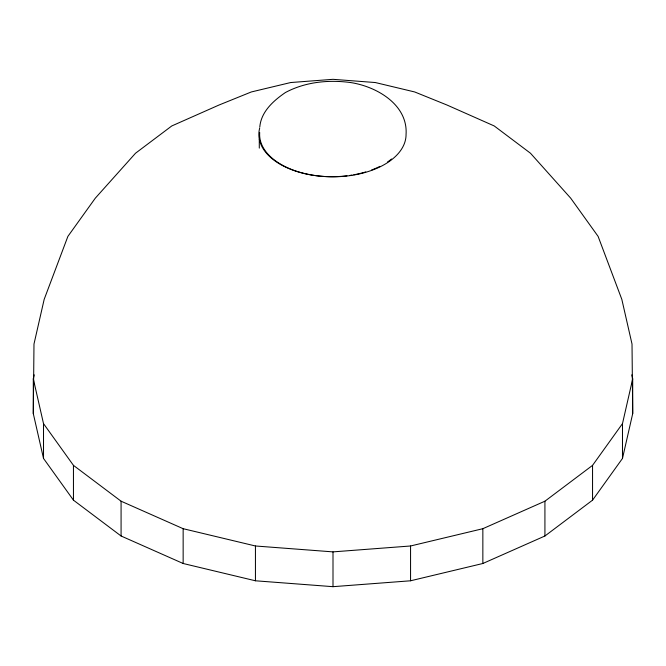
<?xml version="1.0" encoding="UTF-8"?>
<svg xmlns="http://www.w3.org/2000/svg" width="666" height="666" viewBox="0 0 666 666"><rect width="100%" height="100%" fill="white"/><g stroke="black" fill="none" stroke-linecap="round" stroke-linejoin="round"><path stroke-width="1" d="M33.3 413.644L33.983 344.047L44.172 299.367L67.89 236.388L95.305 198.168L135.531 153.222L171.77 125.957L218.989 105.037L251.307 91.958L290.709 82.534L333 79.321L375.291 82.534L414.693 91.958L447.011 105.037L494.23 125.957L530.469 153.222L570.695 198.168L598.11 236.388L621.828 299.367L632.017 344.047L632.7 413.644L622.485 458.433L592.549 500.166L544.921 535.997L482.85 563.494L410.564 580.785L333 586.679L255.436 580.785L183.15 563.494L121.079 535.997L73.451 500.166L43.515 458.433L33.3 413.644L33.3 378.846L34.207 374.866M259.79 127.048C261.064 111.713 273.493 100.666 285.431 92.516C305.178 81.968 328.23 79.595 350.199 82.492C376.157 86.272 408.1 104.412 406.06 134.532A73.218 42.274 0 0 1 331.11 176.79A73.218 42.274 0 0 1 259.707 132.534M622.485 458.433L622.485 423.634L632.7 378.846L631.793 374.866M33.3 378.846L43.515 423.634L73.451 465.368L121.079 501.198L183.15 528.696L255.436 545.987L333 551.881L410.564 545.987L482.85 528.696L544.921 501.198L592.549 465.368L622.485 423.634M632.7 378.846L632.7 413.644M592.549 465.368L592.549 500.166M544.921 501.198L544.921 535.997M482.85 528.696L482.85 563.494M410.564 545.987L410.564 580.785M333 551.881L333 586.679M259.29 139.069L259.29 148.118M255.436 545.987L255.436 580.785M183.15 528.696L183.15 563.494M121.079 501.198L121.079 535.997M73.451 465.368L73.451 500.166M43.515 423.634L43.515 458.433M391.558 159.007A73.16 42.241 0 0 1 387.57 161.938M379.961 166.367A73.16 42.241 0 0 1 371.603 169.98M365.726 171.945A73.16 42.241 0 0 1 353.821 174.775M351.881 175.108A73.16 42.241 0 0 1 349.925 175.416M346.961 175.807A73.16 42.241 0 0 1 259.698 128.047"/></g></svg>
